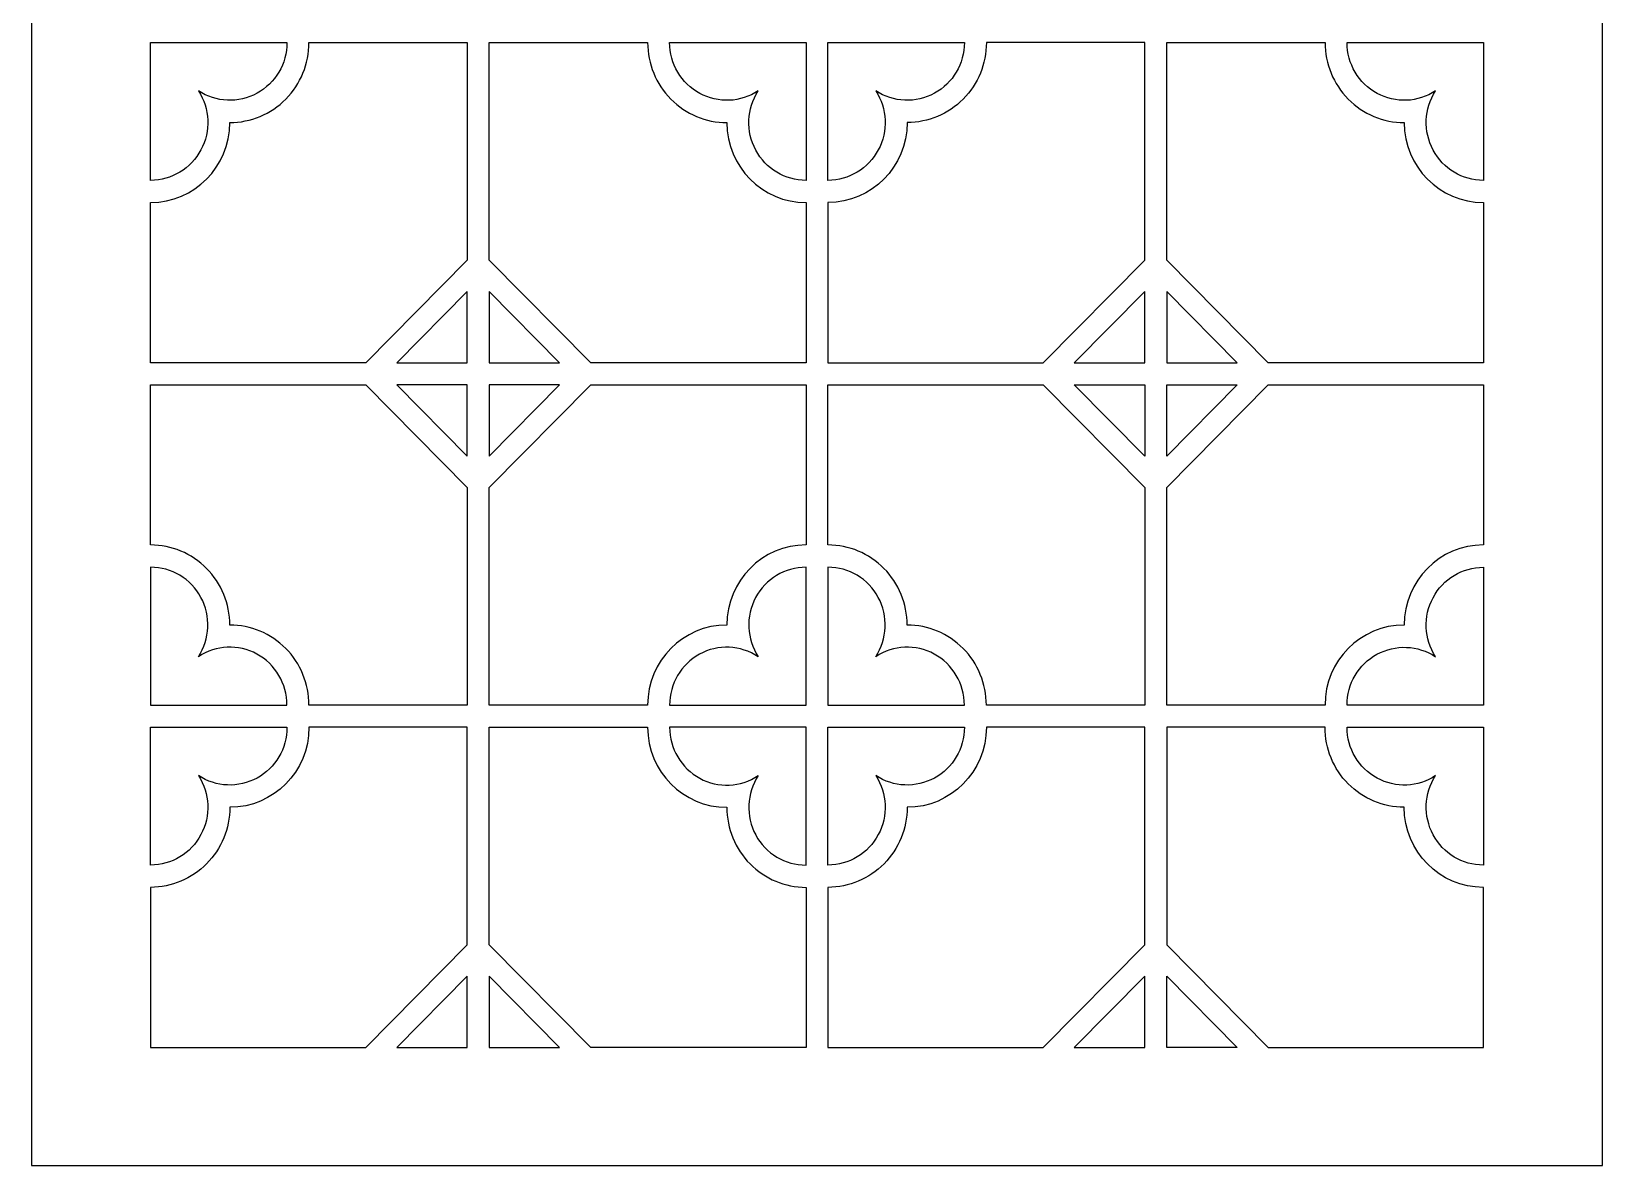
# Model space of a CAD drawing. Header units: centimetres. Extents: x -2.77 to 2.77, y -4.33 to 4.33.
# Drawn here: x -2.77 to 2.77, y -4.33 to -0.34 of the extents above; entities that cross this region are included whole.
import ezdxf

# ---------------------------------------------------------------- set-up
doc = ezdxf.new("R2010")
doc.units = ezdxf.units.CM
doc.header["$MEASUREMENT"] = 0
doc.layers.add('Layer 1', color=7, linetype='Continuous')

msp = doc.modelspace()

# ---------------------------------------------------------------- linework, layer by layer
at = {"layer": 'Layer 1', "color": 177}
for points, knots in [([(-2.766, 4.33143), (-2.766, 4.33143), (2.766, 4.33143), (2.766, 4.33143), (2.766, 4.33143), (2.766, 4.33143), (2.766, -4.33143), (2.766, -4.33143), (2.766, -4.33143), (2.766, -4.33143), (-2.766, -4.33143), (-2.766, -4.33143), (-2.766, -4.33143), (-2.766, -4.33143), (-2.766, 4.33143), (-2.766, 4.33143)], [0, 0, 0, 0, 0.2, 0.2, 0.2, 0.2, 0.4, 0.4, 0.4, 0.4, 0.6, 0.6, 0.6, 0.6, 1, 1, 1, 1]), ([(-2.34639, -0.86133), (-2.27228, -0.86116), (-2.20428, -0.81998), (-2.16924, -0.75402), (-2.16924, -0.75402), (-2.13414, -0.68806), (-2.13721, -0.60864), (-2.17801, -0.54613), (-2.17801, -0.54613), (-2.11597, -0.58704), (-2.0368, -0.59034), (-1.97171, -0.55456), (-1.97171, -0.55456), (-1.90656, -0.51881), (-1.86605, -0.45074), (-1.86626, -0.37583), (-1.86626, -0.37583), (-1.86626, -0.37583), (-2.34639, -0.37583), (-2.34639, -0.37583), (-2.34639, -0.37583), (-2.34639, -0.37583), (-2.34639, -0.86133), (-2.34639, -0.86133)], [0, 0, 0, 0, 0.1428571, 0.1428571, 0.1428571, 0.1428571, 0.2857143, 0.2857143, 0.2857143, 0.2857143, 0.4285714, 0.4285714, 0.4285714, 0.4285714, 0.5714286, 0.5714286, 0.5714286, 0.5714286, 0.7142857, 0.7142857, 0.7142857, 0.7142857, 1, 1, 1, 1]), ([(-2.34639, -1.50346), (-2.34639, -1.50346), (-1.58857, -1.50346), (-1.58857, -1.50346), (-1.58857, -1.50346), (-1.58857, -1.50346), (-1.23129, -1.14209), (-1.23129, -1.14209), (-1.23129, -1.14209), (-1.23129, -1.14209), (-1.23129, -0.37583), (-1.23129, -0.37583), (-1.23129, -0.37583), (-1.23129, -0.37583), (-1.7888, -0.37583), (-1.7888, -0.37583), (-1.7888, -0.37583), (-1.78876, -0.45058), (-1.81811, -0.52225), (-1.87032, -0.57516), (-1.87032, -0.57516), (-1.92253, -0.62794), (-1.99373, -0.65769), (-2.06757, -0.65773), (-2.06757, -0.65773), (-2.0675, -0.81331), (-2.19249, -0.93954), (-2.34639, -0.93962), (-2.34639, -0.93962), (-2.34639, -0.93962), (-2.34639, -1.50346), (-2.34639, -1.50346)], [0, 0, 0, 0, 0.1111111, 0.1111111, 0.1111111, 0.1111111, 0.2222222, 0.2222222, 0.2222222, 0.2222222, 0.3333333, 0.3333333, 0.3333333, 0.3333333, 0.4444444, 0.4444444, 0.4444444, 0.4444444, 0.5555556, 0.5555556, 0.5555556, 0.5555556, 0.6666667, 0.6666667, 0.6666667, 0.6666667, 0.7777778, 0.7777778, 0.7777778, 0.7777778, 1, 1, 1, 1]), ([(-0.03872, -1.50346), (-0.03872, -1.50346), (-0.03872, -0.93962), (-0.03872, -0.93962), (-0.03872, -0.93962), (-0.19261, -0.93977), (-0.31742, -0.81331), (-0.3175, -0.65773), (-0.3175, -0.65773), (-0.39139, -0.65777), (-0.46229, -0.62814), (-0.51455, -0.57535), (-0.51455, -0.57535), (-0.56685, -0.52256), (-0.59624, -0.45058), (-0.59629, -0.37583), (-0.59629, -0.37583), (-0.59629, -0.37583), (-1.15383, -0.37583), (-1.15383, -0.37583), (-1.15383, -0.37583), (-1.15383, -0.37583), (-1.15383, -1.14209), (-1.15383, -1.14209), (-1.15383, -1.14209), (-1.15383, -1.14209), (-0.79652, -1.50346), (-0.79652, -1.50346), (-0.79652, -1.50346), (-0.79652, -1.50346), (-0.03872, -1.50346), (-0.03872, -1.50346)], [0, 0, 0, 0, 0.1111111, 0.1111111, 0.1111111, 0.1111111, 0.2222222, 0.2222222, 0.2222222, 0.2222222, 0.3333333, 0.3333333, 0.3333333, 0.3333333, 0.4444444, 0.4444444, 0.4444444, 0.4444444, 0.5555556, 0.5555556, 0.5555556, 0.5555556, 0.6666667, 0.6666667, 0.6666667, 0.6666667, 0.7777778, 0.7777778, 0.7777778, 0.7777778, 1, 1, 1, 1]), ([(-0.03872, -0.86133), (-0.03872, -0.86133), (-0.03872, -0.37583), (-0.03872, -0.37583), (-0.03872, -0.37583), (-0.03872, -0.37583), (-0.51884, -0.37583), (-0.51884, -0.37583), (-0.51884, -0.37583), (-0.5187, -0.45074), (-0.47787, -0.51956), (-0.41269, -0.555), (-0.41269, -0.555), (-0.34745, -0.59042), (-0.26893, -0.58732), (-0.20706, -0.54613), (-0.20706, -0.54613), (-0.24759, -0.60882), (-0.2508, -0.68895), (-0.21545, -0.7548), (-0.21545, -0.7548), (-0.1801, -0.82059), (-0.11278, -0.86153), (-0.03872, -0.86133), (-0.03872, -0.86133), (-0.03872, -0.86133), (-0.03872, -0.86133), (-0.03872, -0.86133)], [0, 0, 0, 0, 0.125, 0.125, 0.125, 0.125, 0.25, 0.25, 0.25, 0.25, 0.375, 0.375, 0.375, 0.375, 0.5, 0.5, 0.5, 0.5, 0.625, 0.625, 0.625, 0.625, 0.75, 0.75, 0.75, 0.75, 1, 1, 1, 1]), ([(0.03872, -0.37583), (0.03872, -0.37583), (0.03872, -0.86133), (0.03872, -0.86133), (0.03872, -0.86133), (0.11274, -0.86116), (0.18075, -0.81998), (0.21581, -0.75402), (0.21581, -0.75402), (0.25083, -0.68806), (0.24781, -0.60864), (0.20708, -0.54613), (0.20708, -0.54613), (0.26915, -0.58704), (0.3483, -0.59034), (0.41343, -0.55456), (0.41343, -0.55456), (0.47845, -0.51881), (0.51896, -0.45074), (0.51882, -0.37583), (0.51882, -0.37583), (0.51882, -0.37583), (0.03872, -0.37583), (0.03872, -0.37583)], [0, 0, 0, 0, 0.1428571, 0.1428571, 0.1428571, 0.1428571, 0.2857143, 0.2857143, 0.2857143, 0.2857143, 0.4285714, 0.4285714, 0.4285714, 0.4285714, 0.5714286, 0.5714286, 0.5714286, 0.5714286, 0.7142857, 0.7142857, 0.7142857, 0.7142857, 1, 1, 1, 1]), ([(0.79647, -1.50346), (0.79647, -1.50346), (0.03872, -1.50346), (0.03872, -1.50346), (0.03872, -1.50346), (0.03872, -1.50346), (0.03872, -0.93962), (0.03872, -0.93962), (0.03872, -0.93962), (0.19273, -0.93954), (0.31759, -0.81353), (0.31749, -0.65773), (0.31749, -0.65773), (0.39146, -0.65769), (0.46241, -0.62789), (0.51468, -0.57497), (0.51468, -0.57497), (0.56699, -0.52209), (0.5963, -0.4507), (0.59623, -0.37583), (0.59623, -0.37583), (0.59623, -0.37583), (1.15379, -0.37583), (1.15379, -0.37583), (1.15379, -0.37583), (1.15379, -0.37583), (1.15379, -1.14209), (1.15379, -1.14209), (1.15379, -1.14209), (1.15379, -1.14209), (0.79647, -1.50346), (0.79647, -1.50346)], [0, 0, 0, 0, 0.1111111, 0.1111111, 0.1111111, 0.1111111, 0.2222222, 0.2222222, 0.2222222, 0.2222222, 0.3333333, 0.3333333, 0.3333333, 0.3333333, 0.4444444, 0.4444444, 0.4444444, 0.4444444, 0.5555556, 0.5555556, 0.5555556, 0.5555556, 0.6666667, 0.6666667, 0.6666667, 0.6666667, 0.7777778, 0.7777778, 0.7777778, 0.7777778, 1, 1, 1, 1]), ([(2.3463, -0.93962), (2.19244, -0.93967), (2.06765, -0.81331), (2.06757, -0.65773), (2.06757, -0.65773), (1.99367, -0.65777), (1.92277, -0.62816), (1.87048, -0.57535), (1.87048, -0.57535), (1.81824, -0.52256), (1.78885, -0.45058), (1.78876, -0.37583), (1.78876, -0.37583), (1.78876, -0.37583), (1.23121, -0.37583), (1.23121, -0.37583), (1.23121, -0.37583), (1.23121, -0.37583), (1.23121, -1.14209), (1.23121, -1.14209), (1.23121, -1.14209), (1.23121, -1.14209), (1.58858, -1.50346), (1.58858, -1.50346), (1.58858, -1.50346), (1.58858, -1.50346), (2.3463, -1.50346), (2.3463, -1.50346), (2.3463, -1.50346), (2.3463, -1.50346), (2.3463, -0.93962), (2.3463, -0.93962)], [0, 0, 0, 0, 0.1111111, 0.1111111, 0.1111111, 0.1111111, 0.2222222, 0.2222222, 0.2222222, 0.2222222, 0.3333333, 0.3333333, 0.3333333, 0.3333333, 0.4444444, 0.4444444, 0.4444444, 0.4444444, 0.5555556, 0.5555556, 0.5555556, 0.5555556, 0.6666667, 0.6666667, 0.6666667, 0.6666667, 0.7777778, 0.7777778, 0.7777778, 0.7777778, 1, 1, 1, 1]), ([(2.3463, -0.86133), (2.3463, -0.86133), (2.3463, -0.37583), (2.3463, -0.37583), (2.3463, -0.37583), (2.3463, -0.37583), (1.86623, -0.37583), (1.86623, -0.37583), (1.86623, -0.37583), (1.86638, -0.45074), (1.90714, -0.51956), (1.97239, -0.555), (1.97239, -0.555), (2.03763, -0.59042), (2.11613, -0.58732), (2.17796, -0.54613), (2.17796, -0.54613), (2.13746, -0.60882), (2.13426, -0.68895), (2.16958, -0.7548), (2.16958, -0.7548), (2.20496, -0.82059), (2.2723, -0.86153), (2.3463, -0.86133)], [0, 0, 0, 0, 0.1428571, 0.1428571, 0.1428571, 0.1428571, 0.2857143, 0.2857143, 0.2857143, 0.2857143, 0.4285714, 0.4285714, 0.4285714, 0.4285714, 0.5714286, 0.5714286, 0.5714286, 0.5714286, 0.7142857, 0.7142857, 0.7142857, 0.7142857, 1, 1, 1, 1]), ([(-1.23129, -1.25283), (-1.23129, -1.25283), (-1.23129, -1.50346), (-1.23129, -1.50346), (-1.23129, -1.50346), (-1.23129, -1.50346), (-1.47906, -1.50346), (-1.47906, -1.50346), (-1.47906, -1.50346), (-1.47906, -1.50346), (-1.23129, -1.25283), (-1.23129, -1.25283)], [0, 0, 0, 0, 0.25, 0.25, 0.25, 0.25, 0.5, 0.5, 0.5, 0.5, 1, 1, 1, 1]), ([(-1.15383, -1.50346), (-1.15383, -1.50346), (-1.15383, -1.25283), (-1.15383, -1.25283), (-1.15383, -1.25283), (-1.15383, -1.25283), (-0.90607, -1.50346), (-0.90607, -1.50346), (-0.90607, -1.50346), (-0.90607, -1.50346), (-1.15383, -1.50346), (-1.15383, -1.50346)], [0, 0, 0, 0, 0.25, 0.25, 0.25, 0.25, 0.5, 0.5, 0.5, 0.5, 1, 1, 1, 1]), ([(1.15379, -1.25283), (1.15379, -1.25283), (1.15379, -1.50346), (1.15379, -1.50346), (1.15379, -1.50346), (1.15379, -1.50346), (0.90601, -1.50346), (0.90601, -1.50346), (0.90601, -1.50346), (0.90601, -1.50346), (1.15379, -1.25283), (1.15379, -1.25283)], [0, 0, 0, 0, 0.25, 0.25, 0.25, 0.25, 0.5, 0.5, 0.5, 0.5, 1, 1, 1, 1]), ([(1.23121, -1.25283), (1.23121, -1.25283), (1.479, -1.50346), (1.479, -1.50346), (1.479, -1.50346), (1.479, -1.50346), (1.23121, -1.50346), (1.23121, -1.50346), (1.23121, -1.50346), (1.23121, -1.50346), (1.23121, -1.25283), (1.23121, -1.25283)], [0, 0, 0, 0, 0.25, 0.25, 0.25, 0.25, 0.5, 0.5, 0.5, 0.5, 1, 1, 1, 1]), ([(-2.06757, -2.42744), (-1.99373, -2.42742), (-1.92283, -2.45705), (-1.87056, -2.50985), (-1.87056, -2.50985), (-1.81827, -2.56264), (-1.78882, -2.63459), (-1.7888, -2.70933), (-1.7888, -2.70933), (-1.7888, -2.70933), (-1.23129, -2.70933), (-1.23129, -2.70933), (-1.23129, -2.70933), (-1.23129, -2.70933), (-1.23129, -1.94306), (-1.23129, -1.94306), (-1.23129, -1.94306), (-1.23129, -1.94306), (-1.58857, -1.58174), (-1.58857, -1.58174), (-1.58857, -1.58174), (-1.58857, -1.58174), (-2.34639, -1.58174), (-2.34639, -1.58174), (-2.34639, -1.58174), (-2.34639, -1.58174), (-2.34639, -2.14555), (-2.34639, -2.14555), (-2.34639, -2.14555), (-2.27244, -2.14554), (-2.20151, -2.17525), (-2.14923, -2.22808), (-2.14923, -2.22808), (-2.09698, -2.28096), (-2.06762, -2.35268), (-2.06757, -2.42744)], [0, 0, 0, 0, 0.1, 0.1, 0.1, 0.1, 0.2, 0.2, 0.2, 0.2, 0.3, 0.3, 0.3, 0.3, 0.4, 0.4, 0.4, 0.4, 0.5, 0.5, 0.5, 0.5, 0.6, 0.6, 0.6, 0.6, 0.7, 0.7, 0.7, 0.7, 0.8, 0.8, 0.8, 0.8, 1, 1, 1, 1]), ([(-1.47906, -1.58174), (-1.47906, -1.58174), (-1.23129, -1.58174), (-1.23129, -1.58174), (-1.23129, -1.58174), (-1.23129, -1.58174), (-1.23129, -1.83237), (-1.23129, -1.83237), (-1.23129, -1.83237), (-1.23129, -1.83237), (-1.47906, -1.58174), (-1.47906, -1.58174)], [0, 0, 0, 0, 0.25, 0.25, 0.25, 0.25, 0.5, 0.5, 0.5, 0.5, 1, 1, 1, 1]), ([(-0.03872, -2.14555), (-0.03872, -2.14555), (-0.03872, -1.58174), (-0.03872, -1.58174), (-0.03872, -1.58174), (-0.03872, -1.58174), (-0.79652, -1.58174), (-0.79652, -1.58174), (-0.79652, -1.58174), (-0.79652, -1.58174), (-1.15383, -1.94306), (-1.15383, -1.94306), (-1.15383, -1.94306), (-1.15383, -1.94306), (-1.15383, -2.70933), (-1.15383, -2.70933), (-1.15383, -2.70933), (-1.15383, -2.70933), (-0.59629, -2.70933), (-0.59629, -2.70933), (-0.59629, -2.70933), (-0.5964, -2.55378), (-0.47138, -2.42756), (-0.3175, -2.42744), (-0.3175, -2.42744), (-0.31764, -2.27186), (-0.19261, -2.14565), (-0.03872, -2.14555)], [0, 0, 0, 0, 0.125, 0.125, 0.125, 0.125, 0.25, 0.25, 0.25, 0.25, 0.375, 0.375, 0.375, 0.375, 0.5, 0.5, 0.5, 0.5, 0.625, 0.625, 0.625, 0.625, 0.75, 0.75, 0.75, 0.75, 1, 1, 1, 1]), ([(-1.15383, -1.58174), (-1.15383, -1.58174), (-0.90607, -1.58174), (-0.90607, -1.58174), (-0.90607, -1.58174), (-0.90607, -1.58174), (-1.15383, -1.83237), (-1.15383, -1.83237), (-1.15383, -1.83237), (-1.15383, -1.83237), (-1.15383, -1.58174), (-1.15383, -1.58174)], [0, 0, 0, 0, 0.25, 0.25, 0.25, 0.25, 0.5, 0.5, 0.5, 0.5, 1, 1, 1, 1]), ([(1.15379, -1.94306), (1.15379, -1.94306), (0.79647, -1.58174), (0.79647, -1.58174), (0.79647, -1.58174), (0.79647, -1.58174), (0.03872, -1.58174), (0.03872, -1.58174), (0.03872, -1.58174), (0.03872, -1.58174), (0.03872, -2.14555), (0.03872, -2.14555), (0.03872, -2.14555), (0.11257, -2.14554), (0.18353, -2.17525), (0.23581, -2.22808), (0.23581, -2.22808), (0.28808, -2.28096), (0.31748, -2.35268), (0.31749, -2.42744), (0.31749, -2.42744), (0.39135, -2.42742), (0.46228, -2.45705), (0.51453, -2.50985), (0.51453, -2.50985), (0.56681, -2.56264), (0.5962, -2.63459), (0.59623, -2.70933), (0.59623, -2.70933), (0.59623, -2.70933), (1.15379, -2.70933), (1.15379, -2.70933), (1.15379, -2.70933), (1.15379, -2.70933), (1.15379, -1.94306), (1.15379, -1.94306)], [0, 0, 0, 0, 0.1, 0.1, 0.1, 0.1, 0.2, 0.2, 0.2, 0.2, 0.3, 0.3, 0.3, 0.3, 0.4, 0.4, 0.4, 0.4, 0.5, 0.5, 0.5, 0.5, 0.6, 0.6, 0.6, 0.6, 0.7, 0.7, 0.7, 0.7, 0.8, 0.8, 0.8, 0.8, 1, 1, 1, 1]), ([(1.15379, -1.83237), (1.15379, -1.83237), (1.15379, -1.58174), (1.15379, -1.58174), (1.15379, -1.58174), (1.15379, -1.58174), (0.90601, -1.58174), (0.90601, -1.58174), (0.90601, -1.58174), (0.90601, -1.58174), (1.15379, -1.83237), (1.15379, -1.83237)], [0, 0, 0, 0, 0.25, 0.25, 0.25, 0.25, 0.5, 0.5, 0.5, 0.5, 1, 1, 1, 1]), ([(1.23121, -1.94306), (1.23121, -1.94306), (1.23121, -2.70933), (1.23121, -2.70933), (1.23121, -2.70933), (1.23121, -2.70933), (1.78876, -2.70933), (1.78876, -2.70933), (1.78876, -2.70933), (1.78871, -2.55378), (1.91373, -2.42756), (2.06757, -2.42744), (2.06757, -2.42744), (2.06745, -2.27186), (2.19244, -2.14565), (2.3463, -2.14555), (2.3463, -2.14555), (2.3463, -2.14555), (2.3463, -1.58174), (2.3463, -1.58174), (2.3463, -1.58174), (2.3463, -1.58174), (1.58858, -1.58174), (1.58858, -1.58174), (1.58858, -1.58174), (1.58858, -1.58174), (1.23121, -1.94306), (1.23121, -1.94306)], [0, 0, 0, 0, 0.125, 0.125, 0.125, 0.125, 0.25, 0.25, 0.25, 0.25, 0.375, 0.375, 0.375, 0.375, 0.5, 0.5, 0.5, 0.5, 0.625, 0.625, 0.625, 0.625, 0.75, 0.75, 0.75, 0.75, 1, 1, 1, 1]), ([(1.23121, -1.83237), (1.23121, -1.83237), (1.479, -1.58174), (1.479, -1.58174), (1.479, -1.58174), (1.479, -1.58174), (1.23121, -1.58174), (1.23121, -1.58174), (1.23121, -1.58174), (1.23121, -1.58174), (1.23121, -1.83237), (1.23121, -1.83237)], [0, 0, 0, 0, 0.25, 0.25, 0.25, 0.25, 0.5, 0.5, 0.5, 0.5, 1, 1, 1, 1]), ([(-2.34639, -2.22387), (-2.27248, -2.22364), (-2.20444, -2.26452), (-2.16916, -2.33016), (-2.16916, -2.33016), (-2.1339, -2.39582), (-2.13763, -2.47652), (-2.17801, -2.53912), (-2.17801, -2.53912), (-2.11628, -2.49793), (-2.03728, -2.49437), (-1.97219, -2.52971), (-1.97219, -2.52971), (-1.90708, -2.56511), (-1.86641, -2.63459), (-1.86626, -2.70933), (-1.86626, -2.70933), (-1.86626, -2.70933), (-2.34639, -2.70933), (-2.34639, -2.70933), (-2.34639, -2.70933), (-2.34639, -2.70933), (-2.34639, -2.22387), (-2.34639, -2.22387), (-2.34639, -2.22387), (-2.34639, -2.22387), (-2.34639, -2.22387), (-2.34639, -2.22387)], [0, 0, 0, 0, 0.125, 0.125, 0.125, 0.125, 0.25, 0.25, 0.25, 0.25, 0.375, 0.375, 0.375, 0.375, 0.5, 0.5, 0.5, 0.5, 0.625, 0.625, 0.625, 0.625, 0.75, 0.75, 0.75, 0.75, 1, 1, 1, 1]), ([(-0.51884, -2.70933), (-0.51899, -2.63459), (-0.47863, -2.56583), (-0.41366, -2.53019), (-0.41366, -2.53019), (-0.34875, -2.49455), (-0.26896, -2.49828), (-0.20706, -2.53912), (-0.20706, -2.53912), (-0.24774, -2.47666), (-0.25125, -2.39674), (-0.21634, -2.33096), (-0.21634, -2.33096), (-0.18133, -2.26516), (-0.11263, -2.22402), (-0.03872, -2.22387), (-0.03872, -2.22387), (-0.03872, -2.22387), (-0.03872, -2.70933), (-0.03872, -2.70933), (-0.03872, -2.70933), (-0.03872, -2.70933), (-0.51884, -2.70933), (-0.51884, -2.70933)], [0, 0, 0, 0, 0.1428571, 0.1428571, 0.1428571, 0.1428571, 0.2857143, 0.2857143, 0.2857143, 0.2857143, 0.4285714, 0.4285714, 0.4285714, 0.4285714, 0.5714286, 0.5714286, 0.5714286, 0.5714286, 0.7142857, 0.7142857, 0.7142857, 0.7142857, 1, 1, 1, 1]), ([(0.03872, -2.22387), (0.11257, -2.22364), (0.18063, -2.26452), (0.21586, -2.33016), (0.21586, -2.33016), (0.25111, -2.39582), (0.24745, -2.47652), (0.20708, -2.53912), (0.20708, -2.53912), (0.26876, -2.49793), (0.3478, -2.49437), (0.41291, -2.52971), (0.41291, -2.52971), (0.47797, -2.56511), (0.51865, -2.63459), (0.51882, -2.70933), (0.51882, -2.70933), (0.51882, -2.70933), (0.03872, -2.70933), (0.03872, -2.70933), (0.03872, -2.70933), (0.03872, -2.70933), (0.03872, -2.22387), (0.03872, -2.22387)], [0, 0, 0, 0, 0.1428571, 0.1428571, 0.1428571, 0.1428571, 0.2857143, 0.2857143, 0.2857143, 0.2857143, 0.4285714, 0.4285714, 0.4285714, 0.4285714, 0.5714286, 0.5714286, 0.5714286, 0.5714286, 0.7142857, 0.7142857, 0.7142857, 0.7142857, 1, 1, 1, 1]), ([(2.3463, -2.70933), (2.3463, -2.70933), (2.3463, -2.22387), (2.3463, -2.22387), (2.3463, -2.22387), (2.2723, -2.22402), (2.20423, -2.26525), (2.16919, -2.33118), (2.16919, -2.33118), (2.13413, -2.39717), (2.13725, -2.47656), (2.17796, -2.53912), (2.17796, -2.53912), (2.11593, -2.49813), (2.03671, -2.49491), (1.9716, -2.53062), (1.9716, -2.53062), (1.90652, -2.56639), (1.86609, -2.63445), (1.86623, -2.70933), (1.86623, -2.70933), (1.86623, -2.70933), (2.3463, -2.70933), (2.3463, -2.70933)], [0, 0, 0, 0, 0.1428571, 0.1428571, 0.1428571, 0.1428571, 0.2857143, 0.2857143, 0.2857143, 0.2857143, 0.4285714, 0.4285714, 0.4285714, 0.4285714, 0.5714286, 0.5714286, 0.5714286, 0.5714286, 0.7142857, 0.7142857, 0.7142857, 0.7142857, 1, 1, 1, 1]), ([(-2.34639, -2.78767), (-2.34639, -2.78767), (-2.34639, -3.27314), (-2.34639, -3.27314), (-2.34639, -3.27314), (-2.27228, -3.27302), (-2.20428, -3.23176), (-2.16927, -3.16581), (-2.16927, -3.16581), (-2.13414, -3.09985), (-2.13721, -3.02044), (-2.17801, -2.95784), (-2.17801, -2.95784), (-2.11597, -2.99884), (-2.0368, -3.00206), (-1.97171, -2.96639), (-1.97171, -2.96639), (-1.90656, -2.93061), (-1.86605, -2.86253), (-1.86626, -2.78767), (-1.86626, -2.78767), (-1.86626, -2.78767), (-2.34639, -2.78767), (-2.34639, -2.78767)], [0, 0, 0, 0, 0.1428571, 0.1428571, 0.1428571, 0.1428571, 0.2857143, 0.2857143, 0.2857143, 0.2857143, 0.4285714, 0.4285714, 0.4285714, 0.4285714, 0.5714286, 0.5714286, 0.5714286, 0.5714286, 0.7142857, 0.7142857, 0.7142857, 0.7142857, 1, 1, 1, 1]), ([(-2.34639, -3.35143), (-2.27234, -3.35139), (-2.20144, -3.32165), (-2.14915, -3.26867), (-2.14915, -3.26867), (-2.09685, -3.21576), (-2.06753, -3.14443), (-2.06757, -3.06952), (-2.06757, -3.06952), (-1.91354, -3.06943), (-1.78876, -2.94346), (-1.7888, -2.78767), (-1.7888, -2.78767), (-1.7888, -2.78767), (-1.23129, -2.78767), (-1.23129, -2.78767), (-1.23129, -2.78767), (-1.23129, -2.78767), (-1.23129, -3.55391), (-1.23129, -3.55391), (-1.23129, -3.55391), (-1.23129, -3.55391), (-1.58857, -3.91528), (-1.58857, -3.91528), (-1.58857, -3.91528), (-1.58857, -3.91528), (-2.34639, -3.91528), (-2.34639, -3.91528), (-2.34639, -3.91528), (-2.34639, -3.91528), (-2.34639, -3.35143), (-2.34639, -3.35143)], [0, 0, 0, 0, 0.1111111, 0.1111111, 0.1111111, 0.1111111, 0.2222222, 0.2222222, 0.2222222, 0.2222222, 0.3333333, 0.3333333, 0.3333333, 0.3333333, 0.4444444, 0.4444444, 0.4444444, 0.4444444, 0.5555556, 0.5555556, 0.5555556, 0.5555556, 0.6666667, 0.6666667, 0.6666667, 0.6666667, 0.7777778, 0.7777778, 0.7777778, 0.7777778, 1, 1, 1, 1]), ([(-0.03872, -3.35143), (-0.11263, -3.35143), (-0.1836, -3.32172), (-0.23588, -3.26888), (-0.23588, -3.26888), (-0.28815, -3.21601), (-0.31748, -3.14433), (-0.3175, -3.06952), (-0.3175, -3.06952), (-0.47138, -3.0696), (-0.59614, -2.94319), (-0.59629, -2.78767), (-0.59629, -2.78767), (-0.59629, -2.78767), (-1.15383, -2.78767), (-1.15383, -2.78767), (-1.15383, -2.78767), (-1.15383, -2.78767), (-1.15383, -3.55391), (-1.15383, -3.55391), (-1.15383, -3.55391), (-1.15383, -3.55391), (-0.79652, -3.91528), (-0.79652, -3.91528), (-0.79652, -3.91528), (-0.79652, -3.91528), (-0.03872, -3.91528), (-0.03872, -3.91528), (-0.03872, -3.91528), (-0.03872, -3.91528), (-0.03872, -3.35143), (-0.03872, -3.35143), (-0.03872, -3.35143), (-0.03872, -3.35143), (-0.03872, -3.35143), (-0.03872, -3.35143)], [0, 0, 0, 0, 0.1, 0.1, 0.1, 0.1, 0.2, 0.2, 0.2, 0.2, 0.3, 0.3, 0.3, 0.3, 0.4, 0.4, 0.4, 0.4, 0.5, 0.5, 0.5, 0.5, 0.6, 0.6, 0.6, 0.6, 0.7, 0.7, 0.7, 0.7, 0.8, 0.8, 0.8, 0.8, 1, 1, 1, 1]), ([(-0.20706, -2.95784), (-0.2688, -2.999), (-0.34783, -3.00265), (-0.41291, -2.96726), (-0.41291, -2.96726), (-0.47799, -2.93189), (-0.51865, -2.86238), (-0.51884, -2.78767), (-0.51884, -2.78767), (-0.51884, -2.78767), (-0.03872, -2.78767), (-0.03872, -2.78767), (-0.03872, -2.78767), (-0.03872, -2.78767), (-0.03872, -3.27314), (-0.03872, -3.27314), (-0.03872, -3.27314), (-0.11263, -3.27329), (-0.18064, -3.2325), (-0.2159, -3.1668), (-0.2159, -3.1668), (-0.25117, -3.10115), (-0.24747, -3.02044), (-0.20706, -2.95784), (-0.20706, -2.95784), (-0.20706, -2.95784), (-0.20706, -2.95784), (-0.20706, -2.95784)], [0, 0, 0, 0, 0.125, 0.125, 0.125, 0.125, 0.25, 0.25, 0.25, 0.25, 0.375, 0.375, 0.375, 0.375, 0.5, 0.5, 0.5, 0.5, 0.625, 0.625, 0.625, 0.625, 0.75, 0.75, 0.75, 0.75, 1, 1, 1, 1]), ([(0.03872, -2.78767), (0.03872, -2.78767), (0.03872, -3.27314), (0.03872, -3.27314), (0.03872, -3.27314), (0.11274, -3.27302), (0.18075, -3.23176), (0.21581, -3.16581), (0.21581, -3.16581), (0.25083, -3.09985), (0.24781, -3.02044), (0.20708, -2.95784), (0.20708, -2.95784), (0.26915, -2.99884), (0.3483, -3.00206), (0.41343, -2.96639), (0.41343, -2.96639), (0.47845, -2.93061), (0.51896, -2.86253), (0.51882, -2.78767), (0.51882, -2.78767), (0.51882, -2.78767), (0.03872, -2.78767), (0.03872, -2.78767)], [0, 0, 0, 0, 0.1428571, 0.1428571, 0.1428571, 0.1428571, 0.2857143, 0.2857143, 0.2857143, 0.2857143, 0.4285714, 0.4285714, 0.4285714, 0.4285714, 0.5714286, 0.5714286, 0.5714286, 0.5714286, 0.7142857, 0.7142857, 0.7142857, 0.7142857, 1, 1, 1, 1]), ([(0.03872, -3.35143), (0.1127, -3.35139), (0.18364, -3.32165), (0.23593, -3.26867), (0.23593, -3.26867), (0.28818, -3.21576), (0.31753, -3.14443), (0.31749, -3.06952), (0.31749, -3.06952), (0.47155, -3.06943), (0.59637, -2.94346), (0.59623, -2.78767), (0.59623, -2.78767), (0.59623, -2.78767), (1.15379, -2.78767), (1.15379, -2.78767), (1.15379, -2.78767), (1.15379, -2.78767), (1.15379, -3.55391), (1.15379, -3.55391), (1.15379, -3.55391), (1.15379, -3.55391), (0.79647, -3.91528), (0.79647, -3.91528), (0.79647, -3.91528), (0.79647, -3.91528), (0.03872, -3.91528), (0.03872, -3.91528), (0.03872, -3.91528), (0.03872, -3.91528), (0.03872, -3.35143), (0.03872, -3.35143)], [0, 0, 0, 0, 0.1111111, 0.1111111, 0.1111111, 0.1111111, 0.2222222, 0.2222222, 0.2222222, 0.2222222, 0.3333333, 0.3333333, 0.3333333, 0.3333333, 0.4444444, 0.4444444, 0.4444444, 0.4444444, 0.5555556, 0.5555556, 0.5555556, 0.5555556, 0.6666667, 0.6666667, 0.6666667, 0.6666667, 0.7777778, 0.7777778, 0.7777778, 0.7777778, 1, 1, 1, 1]), ([(1.58858, -3.91528), (1.58858, -3.91528), (1.23121, -3.55391), (1.23121, -3.55391), (1.23121, -3.55391), (1.23121, -3.55391), (1.23121, -2.78767), (1.23121, -2.78767), (1.23121, -2.78767), (1.23121, -2.78767), (1.78876, -2.78767), (1.78876, -2.78767), (1.78876, -2.78767), (1.78876, -2.86244), (1.81813, -2.93412), (1.87043, -2.98697), (1.87043, -2.98697), (1.92273, -3.03981), (1.99359, -3.06952), (2.06757, -3.06952), (2.06757, -3.06952), (2.06765, -3.22532), (2.19226, -3.35154), (2.3463, -3.35143), (2.3463, -3.35143), (2.3463, -3.35143), (2.3463, -3.91528), (2.3463, -3.91528), (2.3463, -3.91528), (2.3463, -3.91528), (1.58858, -3.91528), (1.58858, -3.91528)], [0, 0, 0, 0, 0.1111111, 0.1111111, 0.1111111, 0.1111111, 0.2222222, 0.2222222, 0.2222222, 0.2222222, 0.3333333, 0.3333333, 0.3333333, 0.3333333, 0.4444444, 0.4444444, 0.4444444, 0.4444444, 0.5555556, 0.5555556, 0.5555556, 0.5555556, 0.6666667, 0.6666667, 0.6666667, 0.6666667, 0.7777778, 0.7777778, 0.7777778, 0.7777778, 1, 1, 1, 1]), ([(2.17796, -2.95784), (2.13748, -3.02062), (2.13426, -3.10077), (2.16962, -3.16659), (2.16962, -3.16659), (2.20496, -3.23242), (2.2723, -3.27329), (2.3463, -3.27314), (2.3463, -3.27314), (2.3463, -3.27314), (2.3463, -2.78767), (2.3463, -2.78767), (2.3463, -2.78767), (2.3463, -2.78767), (1.86623, -2.78767), (1.86623, -2.78767), (1.86623, -2.78767), (1.86639, -2.86253), (1.90714, -2.93131), (1.97239, -2.96676), (1.97239, -2.96676), (2.03763, -3.00221), (2.11613, -2.9991), (2.17796, -2.95784)], [0, 0, 0, 0, 0.1428571, 0.1428571, 0.1428571, 0.1428571, 0.2857143, 0.2857143, 0.2857143, 0.2857143, 0.4285714, 0.4285714, 0.4285714, 0.4285714, 0.5714286, 0.5714286, 0.5714286, 0.5714286, 0.7142857, 0.7142857, 0.7142857, 0.7142857, 1, 1, 1, 1]), ([(-1.23129, -3.66463), (-1.23129, -3.66463), (-1.23129, -3.91528), (-1.23129, -3.91528), (-1.23129, -3.91528), (-1.23129, -3.91528), (-1.47906, -3.91528), (-1.47906, -3.91528), (-1.47906, -3.91528), (-1.47906, -3.91528), (-1.23129, -3.66463), (-1.23129, -3.66463)], [0, 0, 0, 0, 0.25, 0.25, 0.25, 0.25, 0.5, 0.5, 0.5, 0.5, 1, 1, 1, 1]), ([(-1.15383, -3.66463), (-1.15383, -3.66463), (-0.90607, -3.91528), (-0.90607, -3.91528), (-0.90607, -3.91528), (-0.90607, -3.91528), (-1.15383, -3.91528), (-1.15383, -3.91528), (-1.15383, -3.91528), (-1.15383, -3.91528), (-1.15383, -3.66463), (-1.15383, -3.66463)], [0, 0, 0, 0, 0.25, 0.25, 0.25, 0.25, 0.5, 0.5, 0.5, 0.5, 1, 1, 1, 1]), ([(1.15379, -3.66463), (1.15379, -3.66463), (1.15379, -3.91528), (1.15379, -3.91528), (1.15379, -3.91528), (1.15379, -3.91528), (0.90601, -3.91528), (0.90601, -3.91528), (0.90601, -3.91528), (0.90601, -3.91528), (1.15379, -3.66463), (1.15379, -3.66463)], [0, 0, 0, 0, 0.25, 0.25, 0.25, 0.25, 0.5, 0.5, 0.5, 0.5, 1, 1, 1, 1]), ([(1.479, -3.91528), (1.479, -3.91528), (1.23121, -3.66463), (1.23121, -3.66463), (1.23121, -3.66463), (1.23121, -3.66463), (1.23121, -3.91528), (1.23121, -3.91528), (1.23121, -3.91528), (1.23121, -3.91528), (1.479, -3.91528), (1.479, -3.91528)], [0, 0, 0, 0, 0.25, 0.25, 0.25, 0.25, 0.5, 0.5, 0.5, 0.5, 1, 1, 1, 1])]:
    msp.add_open_spline(points, degree=3, knots=knots, dxfattribs=at)

doc.saveas('drawing.dxf')
